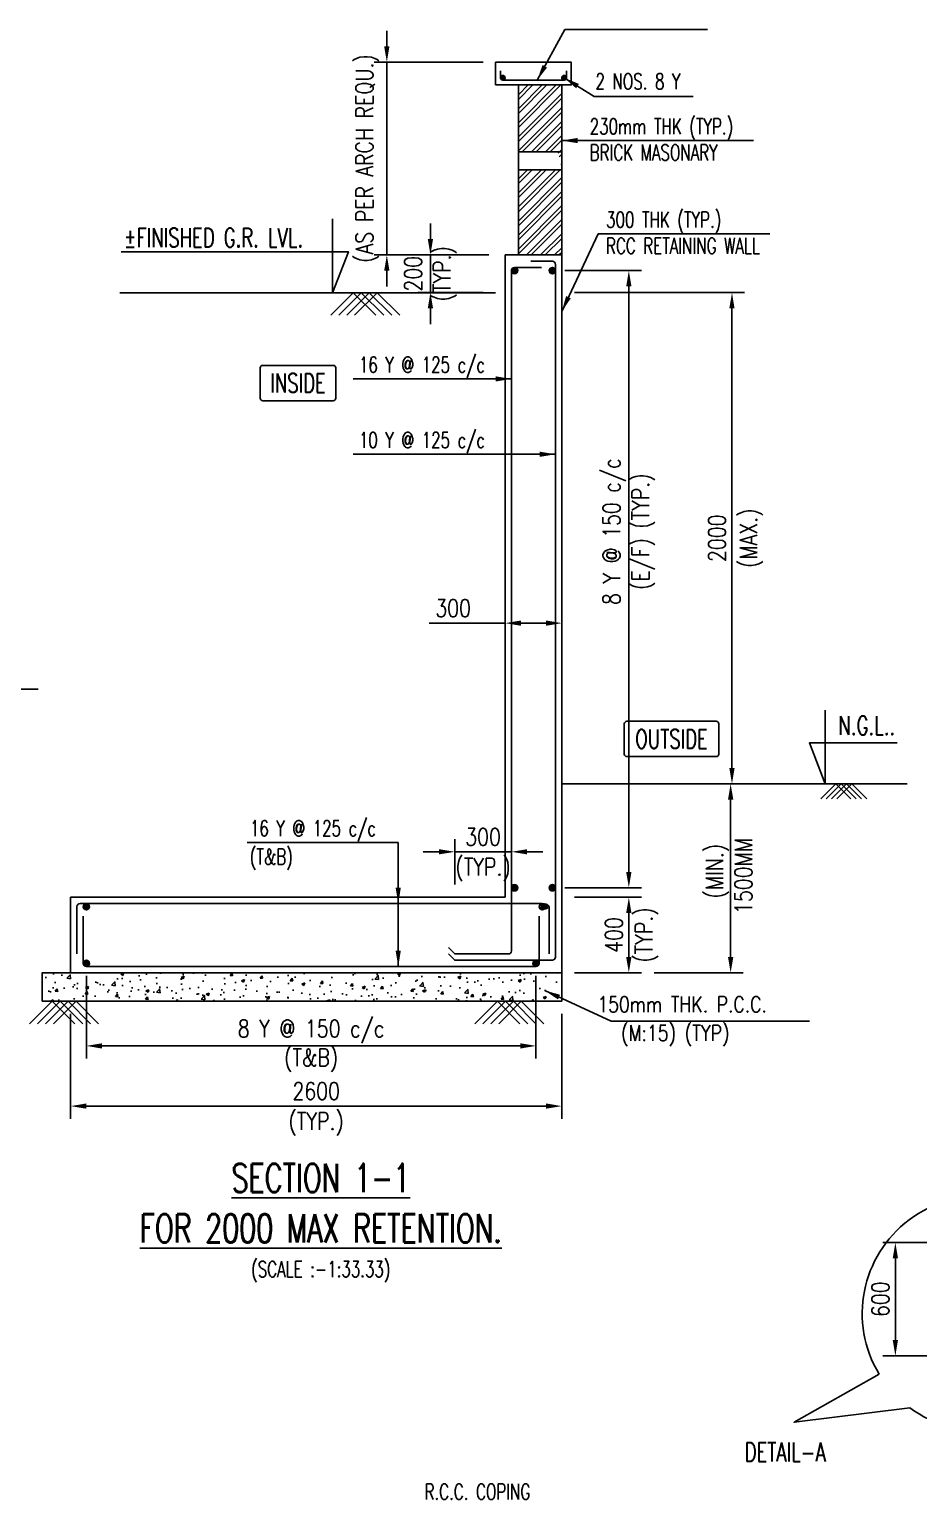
# Model space of a CAD drawing. Extents: x 345615 to 1272425, y -526289 to -156124.
# Drawn here: x 1168676 to 1182797, y -301461 to -278116 of the extents above; entities that cross this region are included whole.
import ezdxf
from ezdxf.enums import TextEntityAlignment as Align

# ---------------------------------------------------------------- set-up
doc = ezdxf.new("R2010")
doc.units = 0
doc.header["$LTSCALE"] = 500
doc.header["$MEASUREMENT"] = 0
doc.header["$PDMODE"] = 35
doc.header["$PDSIZE"] = -15
doc.layers.get('DEFPOINTS').update_dxf_attribs({"color": 4})
for name, color, linetype in [('FOOTING', 4, 'Continuous'), ('NO. BEAM', 3, 'Continuous'), ('S-COLUMN', 1, 'Continuous'), ('S-CONCRET LINE', 4, 'Continuous'), ('S-DIM-1', 5, 'Continuous'), ('S-FOOTING', 4, 'Continuous'), ('S-HATCH', 253, 'Continuous'), ('S-LEVEL SECTION', 3, 'Continuous'), ('S-PCC', 9, 'Continuous'), ('S-REINFORCEMENT', 6, 'Continuous'), ('S-RETAINING WALL', 6, 'Continuous'), ('S-TEXT', 2, 'Continuous'), ('S-TEXT-1', 4, 'Continuous'), ('S-TITIL', 6, 'Continuous'), ('TITLE', 4, 'Continuous')]:
    doc.layers.add(name, color=color, linetype=linetype)
doc.styles.add('ROMANS', font='simplex.shx', dxfattribs={"width": 0.8, "height": 275, "bigfont": 'bigfont.shx'})
doc.dimstyles.new('dim100', dxfattribs={"dimtxt": 250, "dimasz": 250, "dimexe": 200, "dimexo": 200, "dimgap": 100, "dimtad": 1, "dimdec": 0, "dimzin": 0, "dimdsep": 46, "dimtxsty": 'ROMANS', "dimcen": 0, "dimclrd": 5, "dimclre": 5, "dimclrt": 4, "dimadec": 0, "dimazin": 0, "dimtfac": 1, "dimtdec": 0, "dimtix": 1, "dimtofl": 0, "dimtmove": 2, "dimatfit": 3, "dimfxl": 0, "dimtolj": 1, "dimtzin": 0, "dimlwd": -1, "dimlwe": -1, "dimarcsym": 0})
doc.dimstyles.new('dim33.33', dxfattribs={"dimtxt": 250, "dimasz": 250, "dimexe": 200, "dimexo": 200, "dimgap": 100, "dimtad": 1, "dimdec": 0, "dimlfac": 0.333331, "dimzin": 0, "dimdsep": 46, "dimtxsty": 'ROMANS', "dimcen": 0, "dimclrd": 5, "dimclre": 5, "dimclrt": 4, "dimadec": 0, "dimazin": 0, "dimtfac": 1, "dimtdec": 0, "dimtix": 1, "dimtofl": 0, "dimtmove": 2, "dimatfit": 3, "dimfxl": 0, "dimtolj": 1, "dimtzin": 0, "dimlwd": -1, "dimlwe": -1, "dimarcsym": 0})

# ---------------------------------------------------------------- blocks, each defined once
blk = doc.blocks.new('*D506')
at = {"layer": 'DEFPOINTS', "color": 0}
for p in [(1176980, -281946, 0), (1178195, -281946), (1176980, -291746, 0)]:
    blk.add_point(p, dxfattribs=at)
at = {"layer": 'S-DIM-1', "color": 5}
for p, q in [((1177180, -281946), (1178395, -281946)), ((1177180, -291746), (1178395, -291746))]:
    blk.add_line(p, q, dxfattribs=at)
at = {"layer": 'S-DIM-1', "color": 5, "lineweight": -3}
blk.add_line((1178195, -291496), (1178195, -282196), dxfattribs=at)
at = {"layer": 'S-DIM-1', "color": 5}
for points in [[(1178153, -282196), (1178236, -282196), (1178195, -281946)], [(1178153, -291496), (1178236, -291496), (1178195, -291746)]]:
    blk.add_solid(points, dxfattribs=at)
at = {"layer": 'S-DIM-1', "color": 4, "insert": (1178195, -286091), "char_height": 275, "attachment_point": 5, "rotation": 90, "style": 'ROMANS'}
blk.add_mtext('\\A1;8 Y @ 150 c/c\\P(E/F) (TYP.)', dxfattribs=at)
blk = doc.blocks.new('*D507')
at = {"layer": 'DEFPOINTS', "color": 0}
for p in [(1177130, -291896), (1177130, -293096), (1178195, -293096)]:
    blk.add_point(p, dxfattribs=at)
at = {"layer": 'S-DIM-1', "color": 5}
for p, q in [((1177330, -291896), (1178395, -291896)), ((1177330, -293096), (1178395, -293096))]:
    blk.add_line(p, q, dxfattribs=at)
at = {"layer": 'S-DIM-1', "color": 5, "lineweight": -3}
blk.add_line((1178195, -292146), (1178195, -292846), dxfattribs=at)
at = {"layer": 'S-DIM-1', "color": 5}
for points in [[(1178153, -292146), (1178236, -292146), (1178195, -291896)], [(1178153, -292846), (1178236, -292846), (1178195, -293096)]]:
    blk.add_solid(points, dxfattribs=at)
at = {"layer": 'S-DIM-1', "color": 4, "char_height": 275, "rotation": 90, "style": 'ROMANS'}
for s, insert, attachment_point in [('\\A1;400', (1178095, -292496), 8), ('\\A1;(TYP.)', (1178295, -292496), 2)]:
    blk.add_mtext(s, dxfattribs=dict(at, insert=insert, attachment_point=attachment_point))
blk = doc.blocks.new('*D508')
at = {"layer": 'DEFPOINTS', "color": 0}
for p in [(1169580, -292946, -19), (1176720, -292946, -19), (1176720, -294257)]:
    blk.add_point(p, dxfattribs=at)
at = {"layer": 'S-DIM-1', "color": 5}
for p, q in [((1169580, -293146), (1169580, -294457)), ((1176720, -293146), (1176720, -294457)), ((1169830, -294257), (1176470, -294257))]:
    blk.add_line(p, q, dxfattribs=at)
for points in [[(1169830, -294215), (1169830, -294299), (1169580, -294257)], [(1176470, -294215), (1176470, -294299), (1176720, -294257)]]:
    blk.add_solid(points, dxfattribs=at)
at = {"layer": 'S-DIM-1', "color": 4, "insert": (1173150, -294257), "char_height": 275, "attachment_point": 5, "style": 'ROMANS'}
blk.add_mtext('\\A1;8 Y @ 150 c/c\\P(T&B)', dxfattribs=at)
blk = doc.blocks.new('*D509')
at = {"layer": 'DEFPOINTS', "color": 0}
for p in [(1169330, -293546, -19), (1177130, -293546, -19), (1177130, -295213)]:
    blk.add_point(p, dxfattribs=at)
at = {"layer": 'S-DIM-1', "color": 5}
for p, q in [((1169330, -293746), (1169330, -295413)), ((1177130, -293746), (1177130, -295413)), ((1169580, -295213), (1176880, -295213))]:
    blk.add_line(p, q, dxfattribs=at)
for points in [[(1169580, -295171), (1169580, -295254), (1169330, -295213)], [(1176880, -295171), (1176880, -295254), (1177130, -295213)]]:
    blk.add_solid(points, dxfattribs=at)
at = {"layer": 'S-DIM-1', "color": 4, "char_height": 275, "style": 'ROMANS'}
for s, insert, attachment_point in [('\\A1;2600', (1173230, -295113), 8), ('\\A1;(TYP.)', (1173230, -295313), 2)]:
    blk.add_mtext(s, dxfattribs=dict(at, insert=insert, attachment_point=attachment_point))
blk = doc.blocks.new('*D510')
at = {"layer": 'DEFPOINTS', "color": 0}
for p in [(1177130, -282296), (1179833, -282296), (1179340, -290096)]:
    blk.add_point(p, dxfattribs=at)
at = {"layer": 'S-DIM-1', "color": 5}
for p, q in [((1177330, -282296), (1180033, -282296)), ((1179540, -290096), (1180033, -290096))]:
    blk.add_line(p, q, dxfattribs=at)
at = {"layer": 'S-DIM-1', "color": 5, "lineweight": -3}
blk.add_line((1179833, -289846), (1179833, -282546), dxfattribs=at)
at = {"layer": 'S-DIM-1', "color": 5}
for points in [[(1179791, -282546), (1179874, -282546), (1179833, -282296)], [(1179791, -289846), (1179874, -289846), (1179833, -290096)]]:
    blk.add_solid(points, dxfattribs=at)
at = {"layer": 'S-DIM-1', "color": 4, "char_height": 275, "attachment_point": 5, "rotation": 90, "style": 'ROMANS'}
for s, insert in [('\\A1;2000', (1179595, -286196)), ('\\A1;(MAX.)', (1180142, -286196))]:
    blk.add_mtext(s, dxfattribs=dict(at, insert=insert))
blk = doc.blocks.new('*D511')
at = {"layer": 'DEFPOINTS', "color": 0}
for p in [(1176170, -281696, -1), (1175044, -282296), (1176080, -282296, -1)]:
    blk.add_point(p, dxfattribs=at)
at = {"layer": 'S-DIM-1', "color": 5, "lineweight": -3}
for p, q in [((1175044, -281446), (1175044, -281196)), ((1175044, -281696), (1175044, -282296)), ((1175044, -282546), (1175044, -282796))]:
    blk.add_line(p, q, dxfattribs=at)
at = {"layer": 'S-DIM-1', "color": 5}
for p, q in [((1175970, -281696), (1174844, -281696)), ((1175880, -282296), (1174844, -282296))]:
    blk.add_line(p, q, dxfattribs=at)
for points in [[(1175002, -281446), (1175086, -281446), (1175044, -281696)], [(1175002, -282546), (1175086, -282546), (1175044, -282296)]]:
    blk.add_solid(points, dxfattribs=at)
at = {"layer": 'S-DIM-1', "color": 4, "insert": (1175044, -281996), "char_height": 275, "attachment_point": 5, "rotation": 90, "style": 'ROMANS'}
blk.add_mtext('\\A1;200\\P(TYP.)', dxfattribs=at)
blk = doc.blocks.new('*D512')
at = {"layer": 'DEFPOINTS', "color": 0}
for p in [(1175430, -291175), (1176330, -291770), (1175430, -291896)]:
    blk.add_point(p, dxfattribs=at)
at = {"layer": 'S-DIM-1', "color": 5}
for p, q in [((1175430, -291696), (1175430, -290975)), ((1176330, -291570), (1176330, -290975))]:
    blk.add_line(p, q, dxfattribs=at)
at = {"layer": 'S-DIM-1', "color": 5, "lineweight": -3}
for p, q in [((1175180, -291175), (1174930, -291175)), ((1176330, -291175), (1175430, -291175)), ((1176580, -291175), (1176830, -291175))]:
    blk.add_line(p, q, dxfattribs=at)
at = {"layer": 'S-DIM-1', "color": 5}
for points in [[(1175180, -291133), (1175180, -291216), (1175430, -291175)], [(1176580, -291133), (1176580, -291216), (1176330, -291175)]]:
    blk.add_solid(points, dxfattribs=at)
at = {"layer": 'S-DIM-1', "color": 4, "char_height": 275, "style": 'ROMANS'}
for s, insert, attachment_point in [('\\A1;300', (1175880, -291075), 8), ('\\A1;(TYP.)', (1175880, -291275), 2)]:
    blk.add_mtext(s, dxfattribs=dict(at, insert=insert, attachment_point=attachment_point))
blk = doc.blocks.new('*D513')
at = {"layer": 'DEFPOINTS', "color": 0}
for p in [(1176080, -278636), (1174352, -281696), (1176170, -281696)]:
    blk.add_point(p, dxfattribs=at)
at = {"layer": 'S-DIM-1', "color": 5, "lineweight": -3}
for p, q in [((1174352, -278386), (1174352, -278136)), ((1174352, -278636), (1174352, -281696)), ((1174352, -281946), (1174352, -282196))]:
    blk.add_line(p, q, dxfattribs=at)
at = {"layer": 'S-DIM-1', "color": 5}
for p, q in [((1175880, -278636), (1174152, -278636)), ((1175970, -281696), (1174152, -281696))]:
    blk.add_line(p, q, dxfattribs=at)
for points in [[(1174310, -278386), (1174393, -278386), (1174352, -278636)], [(1174310, -281946), (1174393, -281946), (1174352, -281696)]]:
    blk.add_solid(points, dxfattribs=at)
at = {"layer": 'S-DIM-1', "color": 4, "insert": (1174042, -280166), "char_height": 275, "attachment_point": 5, "rotation": 90, "style": 'ROMANS'}
blk.add_mtext('\\A1;(AS PER ARCH REQU.)', dxfattribs=at)
blk = doc.blocks.new('*D514')
at = {"layer": 'DEFPOINTS', "color": 0}
for p in [(1179285, -290096), (1178395, -293096), (1179812, -293096)]:
    blk.add_point(p, dxfattribs=at)
at = {"layer": 'S-DIM-1', "color": 5}
for p, q in [((1179485, -290096), (1180012, -290096)), ((1178595, -293096), (1180012, -293096))]:
    blk.add_line(p, q, dxfattribs=at)
at = {"layer": 'S-DIM-1', "color": 5, "lineweight": -3}
blk.add_line((1179812, -290346), (1179812, -292846), dxfattribs=at)
at = {"layer": 'S-DIM-1', "color": 5}
for points in [[(1179770, -290346), (1179854, -290346), (1179812, -290096)], [(1179770, -292846), (1179854, -292846), (1179812, -293096)]]:
    blk.add_solid(points, dxfattribs=at)
at = {"layer": 'S-DIM-1', "color": 4, "insert": (1179785, -291558), "char_height": 275, "attachment_point": 5, "rotation": 90, "style": 'ROMANS'}
blk.add_mtext('\\A1; (MIN.)\\P1500MM ', dxfattribs=at)
blk = doc.blocks.new('*D515')
at = {"layer": 'DEFPOINTS', "color": 0}
for p in [(1176230, -287139, -19), (1177130, -287139, -19), (1176230, -287544)]:
    blk.add_point(p, dxfattribs=at)
at = {"layer": 'S-DIM-1', "color": 5}
for p, q in [((1176230, -287339), (1176230, -287744)), ((1177130, -287339), (1177130, -287744))]:
    blk.add_line(p, q, dxfattribs=at)
at = {"layer": 'S-DIM-1', "color": 5, "lineweight": -3}
for p, q in [((1176230, -287544), (1175022, -287544)), ((1176880, -287544), (1176480, -287544))]:
    blk.add_line(p, q, dxfattribs=at)
at = {"layer": 'S-DIM-1', "color": 5}
for points in [[(1176480, -287502), (1176480, -287585), (1176230, -287544)], [(1176880, -287502), (1176880, -287585), (1177130, -287544)]]:
    blk.add_solid(points, dxfattribs=at)
at = {"layer": 'S-DIM-1', "color": 4, "insert": (1175405, -287306), "char_height": 275, "attachment_point": 5, "style": 'ROMANS'}
blk.add_mtext('\\A1;300', dxfattribs=at)
blk = doc.blocks.new('*D620')
at = {"layer": 'DEFPOINTS', "color": 0}
for p in [(1183386, -297379), (1182428, -299179), (1183386, -299179)]:
    blk.add_point(p, dxfattribs=at)
at = {"layer": 'S-DIM-1', "color": 5}
for p, q in [((1183186, -297379), (1182228, -297379)), ((1183186, -299179), (1182228, -299179))]:
    blk.add_line(p, q, dxfattribs=at)
at = {"layer": 'S-DIM-1', "color": 5, "lineweight": -3}
blk.add_line((1182428, -297629), (1182428, -298929), dxfattribs=at)
at = {"layer": 'S-DIM-1', "color": 5}
for points in [[(1182386, -297629), (1182469, -297629), (1182428, -297379)], [(1182386, -298929), (1182469, -298929), (1182428, -299179)]]:
    blk.add_solid(points, dxfattribs=at)
at = {"layer": 'S-DIM-1', "color": 4, "insert": (1182190, -298279), "char_height": 275, "attachment_point": 5, "rotation": 90, "style": 'ROMANS'}
blk.add_mtext('\\A1;600', dxfattribs=at)

msp = doc.modelspace()

# ---------------------------------------------------------------- hatches: boundary and pattern name
at = {"layer": 'S-HATCH'}
h = msp.add_hatch(dxfattribs=at)
h.set_pattern_fill('ANSI32', color=256, scale=420, style=0)
h.set_pattern_definition([(45, (-7514817.13, 119107.18), (-111.369318, 111.369318), []), (45, (-7514742.88, 119107.18), (-111.369318, 111.369318), [])])
edge = h.paths.add_edge_path()
edge.add_line((1177130.159, -280346.436), (1177130.159, -278996.436))
edge.add_line((1177130.159, -278996.436), (1176440.159, -278996.436))
edge.add_line((1176440.159, -278996.436), (1176440.159, -280060.146))
edge.add_line((1176440.159, -280060.146), (1177070.159, -280060.146))
h.paths.add_polyline_path([(1177130.159, -280346.436), (1176440.159, -280346.436), (1176440.159, -281696.436), (1177130.159, -281696.436)])
at = {"layer": 'S-PCC', "linetype": 'ByBlock'}
h = msp.add_hatch(dxfattribs=at)
h.set_pattern_fill('AR-CONC,_O', color=256, scale=66.666667)
h.set_pattern_definition([(50, (-15925137.27, 118230.8), (478.173455, -41.834757), [50, -550]), (355, (-15925137.27, 118230.8), (-92.500889, 501.461422), [40, -440]), (100.4514445, (-15925097.4, 118227.3), (385.672564, 459.626661), [42.493461, -467.428075]), (46.1842, (-15925137.27, 118364.1), (711.49422, -110.346187), [75, -825]), (96.6356355, (-15925078, 118354.9), (623.107964, 649.4124), [63.740228, -701.142507]), (351.184164, (-15925137.3, 118364.1), (623.107963, 649.4124), [60, -660]), (21, (-15925070.6, 118330.8), (397.938035, -268.412594), [50, -550]), (326, (-15925070.6, 118330.8), (162.210221, 483.433363), [40, -440]), (71.4514447, (-15925037.44, 118308.4), (560.148251, 215.020769), [42.49346, -467.428075]), (37.5, (-15925137.27, 118230.78), (8.1065702, 221.9292359), [0, -434.6666667, 0, -446.6666667, 0, -441.6666667]), (7.5, (-15925137.27, 118230.78), (175.3796916, 262.9411413), [0, -254.6666667, 0, -424.6666667, 0, -168.3333333]), (327.5, (-15925285.93, 118230.78), (355.8816241, -15.0365812), [0, -166.6666667, 0, -520, 0, -690]), (317.5, (-15925352.6, 118230.78), (388.7907796, 66.736655), [0, -216.6666667, 0, -345.3333333, 0, -490])])
h.paths.add_polyline_path([(1168880.17, -293546.436), (1168880.159, -293096.433), (1177130.159, -293096.436), (1177130.159, -293546.436)])

# ---------------------------------------------------------------- linework, layer by layer
at = {"color": 1}
msp.add_line((1177130.159, -290096.436), (1182615.443, -290096.436), dxfattribs=at)
at = {"layer": 'FOOTING', "ltscale": 0.3}
msp.add_lwpolyline([(1176440.159, -280346.436), (1177130.159, -280346.436), (1177130.159, -280060.146), (1176440.159, -280060.146)], close=True, dxfattribs=at)
at = {"layer": 'NO. BEAM', "color": 7}
for points in [[(1173501.577, -283451.498), (1172381.577, -283451.498, 0.414213562), (1172341.577, -283491.498), (1172341.577, -283971.498, 0.414213562), (1172381.577, -284011.498), (1173501.577, -284011.498, 0.414213562), (1173541.577, -283971.498), (1173541.577, -283491.498, 0.414213562)], [(1179582.706, -289102.088), (1178162.706, -289102.088, 0.414213562), (1178122.706, -289142.088), (1178122.706, -289622.088, 0.414213562), (1178162.706, -289662.088), (1179582.706, -289662.088, 0.414213562), (1179622.706, -289622.088), (1179622.706, -289142.088, 0.414213562)]]:
    msp.add_lwpolyline(points, format="xyb", close=True, dxfattribs=at)
at = {"layer": 'S-COLUMN', "color": 4}
for points in [[(1176440.159, -281696.436), (1176440.159, -278996.436)], [(1176440.159, -278996.436), (1176440.159, -281696.436)], [(1177130.159, -278996.436), (1177130.159, -281696.436)]]:
    msp.add_lwpolyline(points, dxfattribs=at)
at = {"layer": 'S-CONCRET LINE'}
msp.add_lwpolyline([(1176080.159, -278996.436), (1176080.159, -278636.436), (1177280.159, -278636.436), (1177280.159, -278996.436)], close=True, dxfattribs=at)
at = {"layer": 'S-FOOTING'}
msp.add_lwpolyline([(1176230.159, -291896.436), (1169330.159, -291896.436), (1169330.159, -293096.436), (1177130.159, -293096.436)], dxfattribs=at)
at = {"layer": 'S-LEVEL SECTION'}
msp.add_line((1170110.986, -282296.436), (1176080.159, -282296.436), dxfattribs=at)
for points in [[(1173491.506, -281126.036), (1173491.506, -282296.436), (1173741.506, -281646.436), (1170130.877, -281646.436)], [(1181313.439, -288926.036), (1181313.439, -290096.436), (1181063.439, -289446.436), (1182457.17, -289446.436)]]:
    msp.add_lwpolyline(points, dxfattribs=at)
at = {"layer": 'S-PCC'}
for points in [[(1173461.234, -282654.409), (1173819.206, -282296.436), (1174177.179, -282654.409)], [(1173587.796, -282654.409), (1173945.769, -282296.436), (1174303.742, -282654.409)], [(1173714.359, -282654.409), (1174072.331, -282296.436), (1174430.304, -282654.409)], [(1173840.921, -282654.409), (1174198.894, -282296.436), (1174556.867, -282654.409)], [(1181720.948, -290335.084), (1181482.299, -290096.436), (1181243.651, -290335.084)], [(1181805.323, -290335.084), (1181566.674, -290096.436), (1181328.026, -290335.084)], [(1181889.698, -290335.084), (1181651.049, -290096.436), (1181412.401, -290335.084)], [(1181974.073, -290335.084), (1181735.424, -290096.436), (1181496.776, -290335.084)], [(1169395.063, -293904.409), (1169037.09, -293546.436), (1168679.117, -293904.409)], [(1169521.625, -293904.409), (1169163.653, -293546.436), (1168805.68, -293904.409)], [(1169648.188, -293904.409), (1169290.215, -293546.436), (1168932.242, -293904.409)], [(1169774.75, -293904.409), (1169416.778, -293546.436), (1169058.805, -293904.409)], [(1176465.74, -293904.409), (1176107.767, -293546.436), (1175749.794, -293904.409)], [(1176592.302, -293904.409), (1176234.329, -293546.436), (1175876.357, -293904.409)], [(1176718.865, -293904.409), (1176360.892, -293546.436), (1176002.919, -293904.409)], [(1176845.427, -293904.409), (1176487.454, -293546.436), (1176129.482, -293904.409)]]:
    msp.add_lwpolyline(points, dxfattribs=at)
msp.add_lwpolyline([(1168880.17, -293546.436), (1168880.159, -293096.433), (1177130.159, -293096.436), (1177130.159, -293546.436)], close=True, dxfattribs=at)
at = {"layer": 'S-REINFORCEMENT', "color": 5}
msp.add_lwpolyline([(1177205.159, -278771.436), (1177205.159, -278883.936, -0.414213562), (1177167.659, -278921.436), (1176192.659, -278921.436, -0.414213562), (1176155.159, -278883.936), (1176155.159, -278771.436)], format="xyb", dxfattribs=at)
at = {"layer": 'S-REINFORCEMENT', "color": 5, "const_width": 37.5}
for points in [[(1176173.909, -278883.936, 1), (1176211.409, -278883.936, 1)], [(1177186.409, -278883.936, -1), (1177148.909, -278883.936, -1)]]:
    msp.add_lwpolyline(points, format="xyb", close=True, dxfattribs=at)
at = {"layer": 'S-REINFORCEMENT', "color": 5, "ltscale": 10}
for points in [[(1175330.159, -292796.436), (1175430.159, -292896.436), (1176980.159, -292896.436, 0.414213562), (1177030.159, -292846.436), (1177030.159, -281846.436, 0.414213562), (1176980.159, -281796.436), (1176640.159, -281796.436)], [(1175330.159, -292696.436), (1175430.159, -292796.436), (1176280.159, -292796.436, 0.414213562), (1176330.159, -292746.436), (1176330.159, -281946.436, -0.414213562), (1176380.159, -281896.436), (1176810.159, -281896.436)], [(1176930.159, -292796.436), (1176930.159, -292046.436, 0.242400153), (1176820.159, -291996.436), (1169480.159, -291996.436, 0.414213562), (1169430.159, -292046.436), (1169430.159, -292796.436)], [(1169530.159, -292196.436), (1169530.159, -292946.436, 0.414213562), (1169580.158, -292996.436), (1176720.159, -292996.436, 0.414213562), (1176770.159, -292946.436), (1176770.159, -292196.436)]]:
    msp.add_lwpolyline(points, format="xyb", dxfattribs=at)
at = {"layer": 'S-REINFORCEMENT', "color": 5, "ltscale": 10, "const_width": 50}
for points in [[(1176355.159, -281946.436, 1), (1176405.159, -281946.436, 1)], [(1169605.158, -292046.436, 1), (1169555.158, -292046.436, 1)], [(1176795.159, -292046.436, -0.454545455), (1176905.159, -292046.436, -0.454545455)], [(1169605.158, -292946.436, -1), (1169555.158, -292946.436, -1)], [(1176745.159, -292946.436, -1), (1176695.159, -292946.436, -1)]]:
    msp.add_lwpolyline(points, format="xyb", close=True, dxfattribs=at)
at = {"layer": 'S-REINFORCEMENT', "color": 5, "ltscale": 10, "const_width": 50, "elevation": 0}
for points in [[(1176955.159, -281946.436, 1), (1177005.159, -281946.436, 1)], [(1176355.159, -291746.435, 1), (1176405.159, -291746.435, 1)], [(1176955.159, -291746.435, 1), (1177005.159, -291746.435, 1)]]:
    msp.add_lwpolyline(points, format="xyb", close=True, dxfattribs=at)
at = {"layer": 'S-REINFORCEMENT', "color": 5}
for centre in [(1176192.659, -278883.936), (1177167.659, -278883.936)]:
    msp.add_circle(centre, 37.5, dxfattribs=at)
at = {"layer": 'S-REINFORCEMENT', "color": 5, "ltscale": 10}
for centre in [(1176380.159, -281946.436, 0), (1176980.159, -281946.436), (1176380.159, -291746.435), (1176980.159, -291746.435), (1169580.158, -292046.436, 0), (1176820.159, -292046.436, 0), (1169580.158, -292946.436, 0), (1176720.159, -292946.436)]:
    msp.add_circle(centre, 50, dxfattribs=at)
at = {"layer": 'S-RETAINING WALL', "color": 4}
msp.add_line((1177130.159, -281696.436), (1176230.159, -281696.436), dxfattribs=at)
for points in [[(1176230.159, -291896.436), (1176230.159, -281696.436)], [(1177130.159, -293096.436), (1177130.159, -281696.436)]]:
    msp.add_lwpolyline(points, dxfattribs=at)
at = {"layer": 'S-TEXT', "color": 2, "ltscale": 11, "elevation": 7.974}
msp.add_lwpolyline([(1182170.317, -299470.005), (1180818.523, -300233.011), (1182656.946, -300003.44)], dxfattribs=at)
at = {"layer": 'S-TEXT', "color": 2, "ltscale": 11}
msp.add_arc((1183761.074, -298507.511, 7.974), 1859.274, 233.5693979, 211.1762062, dxfattribs=at)

# ---------------------------------------------------------------- texts
at = {"layer": 'S-LEVEL SECTION', "style": 'ROMANS', "width": 0.7}
for s, p in [('%%PFINISHED G.R. LVL.', (1170177.64, -281421.436)), ('N.G.L..', (1181522.906, -289168.882, 29.257))]:
    msp.add_text(s, height=300, dxfattribs=at).set_placement(p, align=Align.MIDDLE_LEFT)
at = {"layer": 'S-TEXT', "style": 'ROMANS', "width": 0.7}
msp.add_text('(SCALE :-1:33.33)', height=250, dxfattribs=at).set_placement((1173303.769, -297802.322, 19.417), align=Align.MIDDLE_CENTER)
at = {"layer": 'S-TEXT', "color": 2, "ltscale": 11, "style": 'ROMANS', "width": 0.7}
msp.add_text('DETAIL-A', height=300, dxfattribs=at).set_placement((1180677.152, -300856.414, -93.982), align=Align.CENTER)
at = {"layer": 'S-TEXT-1', "style": 'ROMANS'}
for s, width, p in [('2 NOS. 8 Y', 0.7, (1177665.493, -278941.565)), ('230mm THK (TYP.)', 0.7, (1177573.493, -279655.934)), ('BRICK MASONARY', 0.7, (1177573.493, -280070.22)), ('300 THK (TYP.)', 0.7, (1177833.46, -281138.202)), ('RCC RETAINING WALL', 0.7, (1177833.46, -281552.487)), ('16 Y @ 125 c/c', 0.7, (1173908.199, -283440.754)), ('10 Y @ 125 c/c', 0.7, (1173908.199, -284637.212)), ('16 Y @ 125 c/c', 0.7, (1172177.277, -290801.816)), ('(T&B)', 0.7, (1172177.277, -291251.816)), ('150mm THK. P.C.C.', 0.8, (1177696.074, -293596.868, 189.587)), ('(M:15) (TYP)', 0.8, (1178071.831, -294051.722, 189.587)), ('R.C.C. COPING', 0.7, (1174951.626, -301336.256, 11.068))]:
    msp.add_text(s, height=250, dxfattribs=dict(at, width=width)).set_placement(p, align=Align.MIDDLE_LEFT)
at = {"layer": 'S-TITIL', "style": 'ROMANS', "width": 0.7}
for s, p in [('%%USECTION 1-1', (1173303.769, -296352.322, 19.417)), ('%%UFOR 2000 MAX RETENTION.', (1173303.769, -297152.322, 19.417))]:
    msp.add_text(s, height=450, dxfattribs=at).set_placement(p, align=Align.MIDDLE_CENTER)
at = {"layer": 'TITLE', "color": 2, "style": 'ROMANS', "width": 0.7}
for s, p in [('INSIDE', (1172941.577, -283731.498)), ('OUTSIDE', (1178872.706, -289382.088))]:
    msp.add_text(s, height=300, dxfattribs=at).set_placement(p, align=Align.MIDDLE_CENTER)

# ---------------------------------------------------------------- dimensions: what is measured, and where the dimension line sits
at = {"layer": 'S-DIM-1'}
for base, p1, p2, angle, text, override, picture, middle in [((1174351.659, -281696.436), (1176080.159, -278636.436), (1176170.159, -281696.436), 90, '(AS PER ARCH REQU.)', {"dimtofl": 1, "dimtmove": 0, "dimlwd": 65533}, '*D513', (1174042.135, -280166.436)), ((1179832.667, -282296.436), (1179339.86, -290096.436), (1177130.159, -282296.436), 270, '2000\\X(MAX.)', {"dimtxt": 250, "dimasz": 250, "dimtxsty": 'ROMANS', "dimtofl": 1, "dimtmove": 0, "dimlwd": 65533}, '*D510', (1179832.667, -286196.436)), ((1175430.159, -291174.733), (1176330.159, -291769.632), (1175430.159, -291896.436), 180, '<>\\X(TYP.)', {"dimtxt": 250, "dimasz": 250, "dimtofl": 1, "dimtmove": 0, "dimlwd": 65533}, '*D512', (1175880.159, -291174.733)), ((1178194.79, -293096.436), (1177130.159, -291896.436), (1177130.159, -293096.436), 90, '<>\\X(TYP.)', {"dimtxt": 250, "dimasz": 250, "dimtofl": 1, "dimtmove": 0, "dimlwd": 65533}, '*D507', (1178194.79, -292496.436))]:
    dim = msp.add_linear_dim(base=base, p1=p1, p2=p2, angle=angle, text=text, dimstyle='dim33.33', override=override, dxfattribs=at)
    dim.commit()
    dim.dimension.update_dxf_attribs({"geometry": picture, "text_midpoint": middle})
for base, p1, p2, text, override, picture, middle in [((1175044.041, -282296.436, 1.253), (1176170.159, -281696.436), (1176080.159, -282296.436), '<>\\X(TYP.)', {"dimtofl": 1, "dimtmove": 0, "dimlwd": 65533}, '*D511', (1175044.041, -281996.436, 1.253)), ((1178194.79, -281946.436, 0), (1176980.159, -291746.435), (1176980.159, -281946.436), '8 Y @ 150 c/c\\X(E/F) (TYP.)', {"dimtxt": 250, "dimasz": 250, "dimtxsty": 'ROMANS', "dimtofl": 1, "dimtmove": 0, "dimlwd": 65533}, '*D506', (1178194.79, -286090.503, 0)), ((1179812.15, -293096.436), (1179284.645, -290096.436), (1178394.79, -293096.436), ' (MIN.)\\P1500MM ', {"dimtxsty": 'ROMANS', "dimtofl": 1, "dimtmove": 1, "dimlwd": 65533}, '*D514', (1180278.219, -291557.52))]:
    dim = msp.add_linear_dim(base=base, p1=p1, p2=p2, angle=90, text=text, dimstyle='dim33.33', override=override, dxfattribs=at)
    dim.commit()
    dim.dimension.update_dxf_attribs({"geometry": picture, "text_midpoint": middle, "dimtype": 160})
dim = msp.add_linear_dim(base=(1176230.159, -287543.531, 19.417), p1=(1177130.159, -287138.85), p2=(1176230.159, -287138.85), dimstyle='dim33.33', override={"dimtofl": 1, "dimtmove": 0, "dimlwd": 65533}, dxfattribs=at)
dim.commit()
dim.dimension.update_dxf_attribs({"geometry": '*D515', "text_midpoint": (1175405.159, -287543.531, 19.417), "dimtype": 160})
dim = msp.add_linear_dim(base=(1176720.159, -294256.992, 19.417), p1=(1169580.158, -292946.436), p2=(1176720.159, -292946.436), text='8 Y @ 150 c/c\\X(T&B)', dimstyle='dim33.33', override={"dimtxt": 250, "dimasz": 250, "dimtmove": 0}, dxfattribs=at)
dim.commit()
dim.dimension.update_dxf_attribs({"geometry": '*D508', "text_midpoint": (1173150.158, -294256.992, 19.417), "dimtype": 160})
dim = msp.add_linear_dim(base=(1177130.159, -295212.737, 19.417), p1=(1169330.159, -293546.436), p2=(1177130.159, -293546.436), text='<>\\X(TYP.)', dimstyle='dim33.33', override={"dimtxt": 250, "dimasz": 250, "dimtmove": 0}, dxfattribs=at)
dim.commit()
dim.dimension.update_dxf_attribs({"geometry": '*D509', "text_midpoint": (1173230.159, -295212.737, 19.417)})
dim = msp.add_aligned_dim(p1=(1183386.074, -297378.698, -11.068), p2=(1183386.074, -299178.698, -11.068), distance=-958.241, dimstyle='dim33.33', override={"dimtofl": 1, "dimtmove": 0, "dimlwd": 65533}, dxfattribs=at)
dim.commit()
dim.dimension.update_dxf_attribs({"geometry": '*D620', "text_midpoint": (1182190.333, -298278.698, -11.068)})

# ---------------------------------------------------------------- leaders
for points, override in [([(1174532.949, -291996.436), (1174532.949, -291026.816), (1172132.202, -291026.816)], {"dimtad": 0, "dimarcsym": 1}), ([(1174532.949, -292996.436), (1174532.949, -291026.816), (1172132.202, -291026.816)], {"dimgap": 100, "dimtad": 0, "dimarcsym": 1})]:
    msp.add_leader(points, dimstyle='dim100', override=override)
for points, dimstyle in [([(1176739.659, -278921.436), (1177180.659, -278115.681), (1179446.228, -278115.681)], 'dim33.33'), ([(1177167.659, -278883.936), (1177646.728, -279181.565), (1179214.099, -279181.565)], 'dim33.33'), ([(1177130.159, -279880.934), (1180176.355, -279880.934)], 'dim100'), ([(1177130.159, -282594.627), (1177705.425, -281363.202), (1180436.323, -281363.202)], 'dim100'), ([(1176329.082, -283665.754), (1173819.628, -283665.754)], 'dim100'), ([(1177029.082, -284862.212), (1173819.628, -284862.212)], 'dim100'), ([(1164919.479, -288011.992), (1165736.157, -288590.046), (1168812.649, -288590.046)], 'dim100'), ([(1176859.659, -293377.98), (1177916.159, -293863.436), (1181065.083, -293863.436)], 'dim100')]:
    msp.add_leader(points, dimstyle=dimstyle, dxfattribs=at)

doc.saveas('drawing.dxf')
